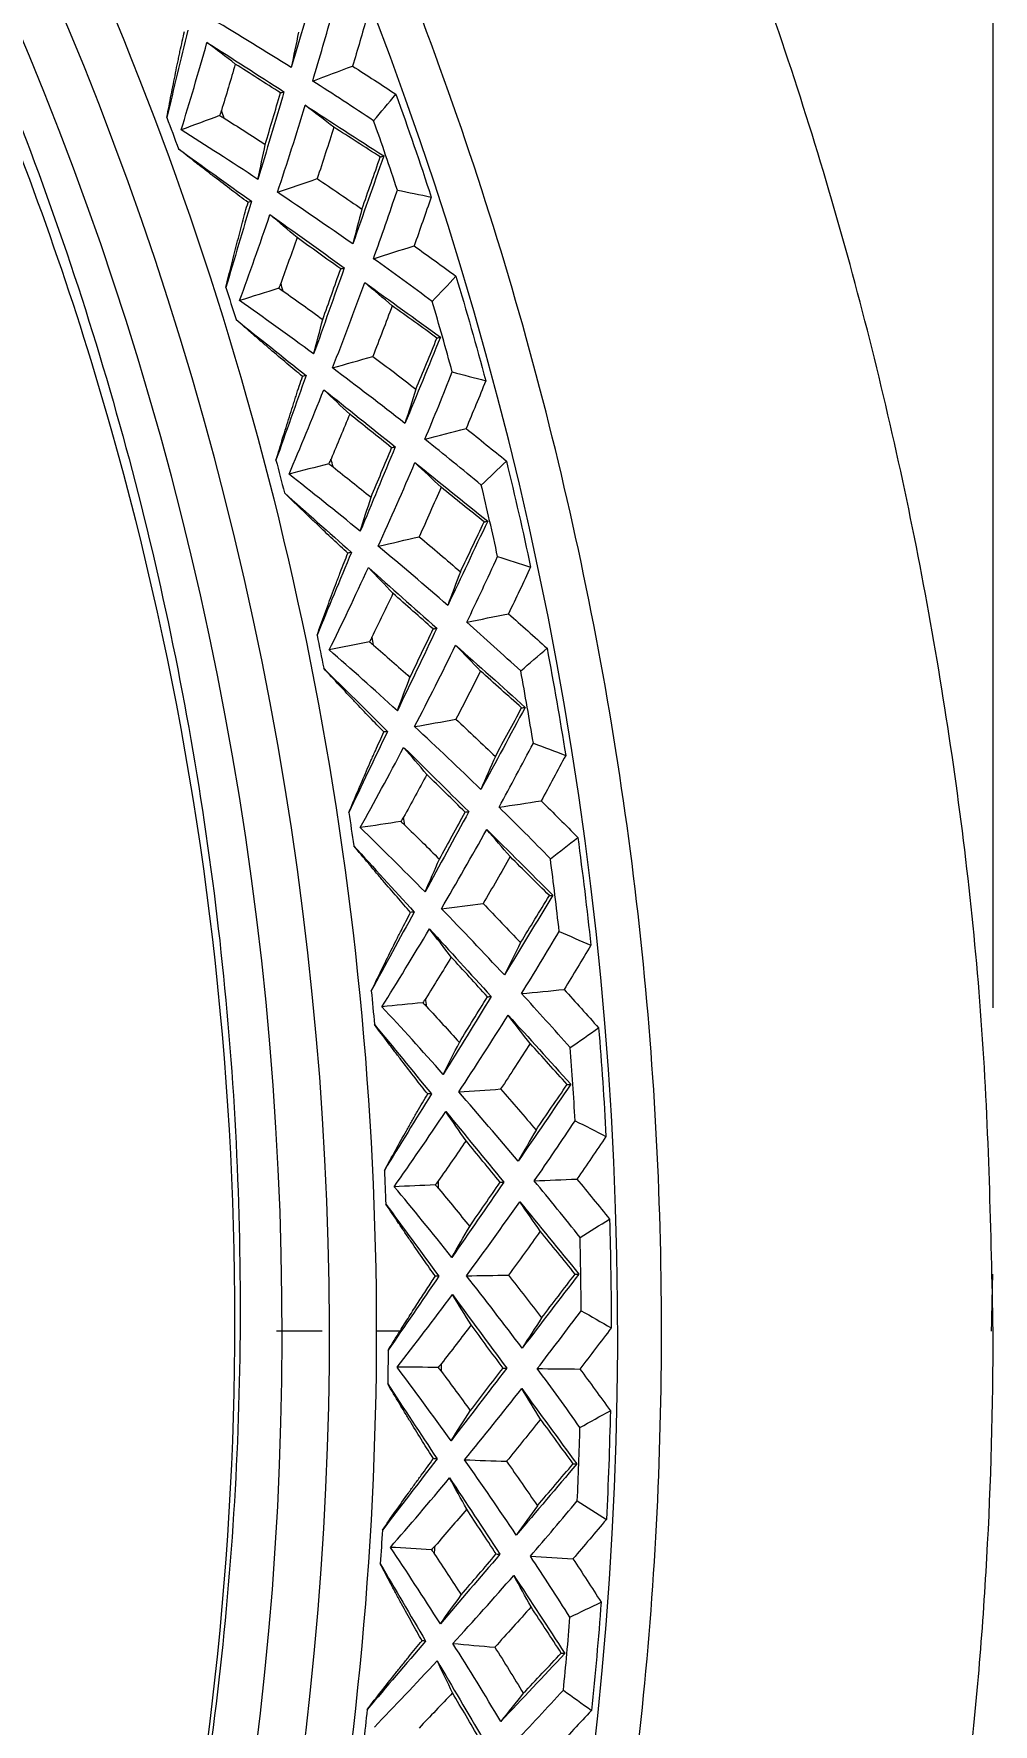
# Model space of a CAD drawing. Extents: x 541 to 1062, y 0 to 382.
# Drawn here: x 933.83 to 945.7, y 271.21 to 292.12 of the extents above; entities that cross this region are included whole.
import ezdxf

# ---------------------------------------------------------------- set-up
doc = ezdxf.new("R2010")
doc.units = 0
doc.header["$LTSCALE"] = 10
doc.header["$MEASUREMENT"] = 0
doc.header["$PDMODE"] = 3
doc.header["$PDSIZE"] = -10
doc.layers.get('0').update_dxf_attribs({"linetype": 'CONTINUOUS'})
doc.layers.get('DEFPOINTS').update_dxf_attribs({"linetype": 'CONTINUOUS'})
doc.layers.add('1', color=7, linetype='CONTINUOUS')
doc.styles.add('Daelim Dimension', font='')
doc.styles.get('Daelim Dimension').set_extended_font_data('NanumGothic')
doc.dimstyles.new('DEFAULT', dxfattribs={"dimscale": 2, "dimtxt": 2, "dimasz": 2, "dimexe": 0, "dimexo": 2, "dimgap": 1, "dimtad": 1, "dimdec": 1, "dimzin": 9, "dimdsep": 46, "dimtxsty": 'Daelim Dimension', "dimcen": 0.5, "dimclrd": 252, "dimclre": 252, "dimclrt": 3, "dimadec": 1, "dimazin": 0, "dimtfac": 1, "dimtdec": 1, "dimtix": 1, "dimtmove": 0, "dimatfit": 3, "dimfxl": 1, "dimtolj": 1, "dimtzin": 1, "dimlwd": 9, "dimlwe": 9, "dimarcsym": 0})

# ---------------------------------------------------------------- blocks, each defined once
blk = doc.blocks.new('*D10')
at = {"color": 5, "linetype": 'ByBlock', "lineweight": 9, "ltscale": 0.5, "transparency": 16777216}
for p, q in [((845.7, 280.073), (845.7, 341.221)), ((849.7, 341.221), (941.7, 341.221)), ((945.7, 280.074), (945.7, 341.221))]:
    blk.add_line(p, q, dxfattribs=at)
at = {"color": 5, "ltscale": 0.5, "transparency": 16777216}
for points in [[(849.7, 341.887), (849.7, 340.554), (845.7, 341.221)], [(941.7, 341.887), (941.7, 340.554), (945.7, 341.221)]]:
    blk.add_solid(points, dxfattribs=at)
at = {"layer": 'DEFPOINTS', "color": 0, "ltscale": 0.5, "transparency": 16777216}
for p in [(945.7, 341.221), (845.7, 276.073), (945.7, 276.074)]:
    blk.add_point(p, dxfattribs=at)
at = {"color": 7, "ltscale": 0.5, "transparency": 16777216, "insert": (895.7, 346.221), "char_height": 6, "attachment_point": 5, "style": 'Daelim Dimension'}
blk.add_mtext('\\A1;%%C100', dxfattribs=at)

msp = doc.modelspace()

# ---------------------------------------------------------------- linework, layer by layer
at = {"layer": '1', "color": 7, "linetype": 'Continuous', "lineweight": 13}
msp.add_line((938.359, 276.074), (938.065, 276.074), dxfattribs=at)
at = {"layer": '1', "color": 7, "linetype": 'Continuous', "lineweight": 18}
for radius, start, end in [(45.353, 272.3738, 90), (41.78, 282.5334, 97.4666), (41.2, 272.6477, 90)]:
    msp.add_arc((895.7, 276.074), radius, start, end, dxfattribs=at)
at = {"layer": '1', "color": 7, "linetype": 'Continuous', "lineweight": 13}
for start, end in [(20.3352, 20.4692), (17.3352, 17.4692), (14.3352, 14.4692), (11.3352, 11.4692), (8.3352, 8.4692), (5.3352, 5.4692), (2.3352, 2.4692), (359.3352, 359.4692), (356.3352, 356.4692)]:
    msp.add_arc((895.7, 276.074), 43.174, start, end, dxfattribs=at)
at = {"layer": '1', "color": 7, "linetype": 'Continuous', "lineweight": 18}
for points, weights in [([(945.7, 276.074), (945.7, 307.335), (922.962, 326.074), (895.7, 326.074)], [0.718695432068, 0.639202599743, 0.732970789054, 1]), ([(928.153, 243.621), (962.121, 277.589), (943.738, 321.97), (895.7, 321.97)], [1, 0.588455621576, 0.588455621576, 1])]:
    msp.add_rational_spline(points, weights, degree=3, dxfattribs=at)
at = {"layer": '1', "color": 7, "linetype": 'Continuous', "lineweight": 13}
for points, knots in [([(895.7, 318.44), (898.473, 318.44), (901.246, 318.167), (906.685, 317.085), (909.351, 316.276), (914.474, 314.154), (916.932, 312.84), (921.543, 309.759), (923.696, 307.992), (927.618, 304.07), (929.385, 301.917), (932.466, 297.306), (933.779, 294.849), (935.902, 289.725), (936.71, 287.059), (937.792, 281.62), (938.065, 278.847), (938.065, 276.074)], [0, 0, 0, 0, 0.125, 0.125, 0.25, 0.25, 0.375, 0.375, 0.5, 0.5, 0.625, 0.625, 0.75, 0.75, 0.875, 0.875, 1, 1, 1, 1]), ([(938.065, 276.074), (938.065, 273.302), (937.792, 270.529), (936.71, 265.09), (935.902, 262.424), (933.779, 257.3), (932.466, 254.843), (929.385, 250.232), (927.618, 248.078), (923.696, 244.157), (921.543, 242.39), (916.932, 239.309), (914.474, 237.995), (909.351, 235.873), (906.685, 235.064), (901.866, 234.106), (899.735, 233.848), (897.597, 233.752)], [0, 0, 0, 0, 0.128669, 0.128669, 0.257338, 0.257338, 0.386007, 0.386007, 0.514676, 0.514676, 0.643345, 0.643345, 0.772014, 0.772014, 0.900684, 0.900684, 1, 1, 1, 1])]:
    msp.add_open_spline(points, degree=3, knots=knots, dxfattribs=at)
at = {"layer": '1', "color": 7, "linetype": 'Continuous', "lineweight": 18}
for points, knots in [([(931.164, 295.973), (932.708, 293.212), (933.927, 290.254), (935.633, 284.227), (936.135, 281.137), (936.411, 274.803), (936.177, 271.679), (935.291, 267.065), (934.905, 265.536), (934.19, 263.269), (933.931, 262.52), (933.515, 261.407), (933.371, 261.038), (933.068, 260.306), (932.916, 259.939), (932.741, 259.583)], [0, 0, 0, 0, 0.25, 0.25, 0.5, 0.5, 0.75, 0.75, 0.875, 0.875, 0.9375, 0.9375, 0.96875, 0.96875, 1, 1, 1, 1]), ([(931.304, 296.052), (932.07, 294.667), (932.754, 293.237), (933.951, 290.31), (934.464, 288.813), (935.312, 285.769), (935.647, 284.223), (936.135, 281.104), (936.288, 279.531), (936.411, 276.379), (936.38, 274.8), (936.136, 271.657), (935.922, 270.094), (935.315, 267.004), (934.921, 265.478), (933.96, 262.482), (933.392, 261.013), (932.742, 259.583)], [0, 0, 0, 0, 0.125, 0.125, 0.25, 0.25, 0.375, 0.375, 0.5, 0.5, 0.625, 0.625, 0.75, 0.75, 0.875, 0.875, 1, 1, 1, 1]), ([(935.473, 291.087), (935.491, 291.181), (935.509, 291.273), (935.544, 291.457), (935.563, 291.547), (935.59, 291.682), (935.599, 291.726), (935.613, 291.793), (935.618, 291.815), (935.627, 291.859), (935.631, 291.88), (935.645, 291.945), (935.655, 291.988), (935.673, 292.071), (935.682, 292.112), (935.691, 292.151)], [0, 0, 0, 0, 0.25, 0.25, 0.5, 0.5, 0.625, 0.625, 0.6875, 0.6875, 0.75, 0.75, 0.875, 0.875, 1, 1, 1, 1]), ([(936.478, 290.036), (936.445, 290.061), (936.411, 290.085), (936.344, 290.136), (936.309, 290.162), (936.205, 290.241), (936.133, 290.295), (936.024, 290.379), (935.988, 290.408), (935.914, 290.465), (935.877, 290.493), (935.767, 290.58), (935.692, 290.638), (935.618, 290.697)], [0, 0, 0, 0, 0.125, 0.125, 0.25, 0.25, 0.5, 0.5, 0.625, 0.625, 0.75, 0.75, 1, 1, 1, 1]), ([(936.204, 288.985), (936.227, 289.078), (936.249, 289.169), (936.295, 289.35), (936.318, 289.44), (936.352, 289.573), (936.364, 289.617), (936.381, 289.682), (936.387, 289.704), (936.398, 289.747), (936.404, 289.769), (936.421, 289.833), (936.433, 289.875), (936.455, 289.957), (936.467, 289.997), (936.478, 290.036)], [0, 0, 0, 0, 0.25, 0.25, 0.5, 0.5, 0.625, 0.625, 0.6875, 0.6875, 0.75, 0.75, 0.875, 0.875, 1, 1, 1, 1]), ([(937.152, 287.883), (937.121, 287.909), (937.089, 287.935), (937.024, 287.99), (936.991, 288.017), (936.891, 288.101), (936.822, 288.16), (936.718, 288.249), (936.683, 288.279), (936.612, 288.34), (936.577, 288.371), (936.471, 288.463), (936.4, 288.525), (936.329, 288.588)], [0, 0, 0, 0, 0.125, 0.125, 0.25, 0.25, 0.5, 0.5, 0.625, 0.625, 0.75, 0.75, 1, 1, 1, 1]), ([(936.824, 286.848), (936.852, 286.939), (936.879, 287.029), (936.934, 287.207), (936.962, 287.296), (937.003, 287.427), (937.017, 287.47), (937.037, 287.534), (937.044, 287.556), (937.058, 287.599), (937.065, 287.62), (937.085, 287.683), (937.099, 287.724), (937.126, 287.805), (937.139, 287.845), (937.152, 287.883)], [0, 0, 0, 0, 0.25, 0.25, 0.5, 0.5, 0.625, 0.625, 0.6875, 0.6875, 0.75, 0.75, 0.875, 0.875, 1, 1, 1, 1]), ([(937.714, 285.698), (937.684, 285.725), (937.653, 285.753), (937.591, 285.81), (937.559, 285.84), (937.464, 285.929), (937.398, 285.991), (937.299, 286.086), (937.265, 286.118), (937.198, 286.182), (937.164, 286.215), (937.063, 286.312), (936.996, 286.378), (936.928, 286.444)], [0, 0, 0, 0, 0.125, 0.125, 0.25, 0.25, 0.5, 0.5, 0.625, 0.625, 0.75, 0.75, 1, 1, 1, 1]), ([(937.332, 284.681), (937.364, 284.77), (937.396, 284.859), (937.46, 285.034), (937.492, 285.121), (937.54, 285.249), (937.556, 285.292), (937.58, 285.355), (937.588, 285.376), (937.604, 285.418), (937.612, 285.439), (937.636, 285.501), (937.652, 285.542), (937.683, 285.621), (937.699, 285.66), (937.714, 285.698)], [0, 0, 0, 0, 0.25, 0.25, 0.5, 0.5, 0.625, 0.625, 0.6875, 0.6875, 0.75, 0.75, 0.875, 0.875, 1, 1, 1, 1]), ([(938.16, 283.486), (938.131, 283.514), (938.102, 283.544), (938.043, 283.605), (938.013, 283.636), (937.922, 283.73), (937.86, 283.795), (937.766, 283.895), (937.734, 283.929), (937.67, 283.997), (937.638, 284.031), (937.543, 284.133), (937.478, 284.203), (937.414, 284.273)], [0, 0, 0, 0, 0.125, 0.125, 0.25, 0.25, 0.5, 0.5, 0.625, 0.625, 0.75, 0.75, 1, 1, 1, 1]), ([(937.725, 282.49), (937.762, 282.578), (937.799, 282.665), (937.872, 282.836), (937.909, 282.921), (937.963, 283.047), (937.981, 283.089), (938.009, 283.151), (938.018, 283.171), (938.036, 283.212), (938.045, 283.233), (938.072, 283.293), (938.09, 283.333), (938.125, 283.411), (938.143, 283.449), (938.16, 283.486)], [0, 0, 0, 0, 0.25, 0.25, 0.5, 0.5, 0.625, 0.625, 0.6875, 0.6875, 0.75, 0.75, 0.875, 0.875, 1, 1, 1, 1]), ([(938.489, 281.253), (938.462, 281.284), (938.435, 281.315), (938.379, 281.378), (938.351, 281.411), (938.265, 281.51), (938.206, 281.578), (938.117, 281.683), (938.087, 281.718), (938.027, 281.789), (937.997, 281.825), (937.907, 281.933), (937.847, 282.005), (937.786, 282.078)], [0, 0, 0, 0, 0.125, 0.125, 0.25, 0.25, 0.5, 0.5, 0.625, 0.625, 0.75, 0.75, 1, 1, 1, 1]), ([(938.003, 280.282), (938.045, 280.367), (938.086, 280.452), (938.168, 280.62), (938.209, 280.703), (938.27, 280.826), (938.291, 280.866), (938.321, 280.927), (938.331, 280.947), (938.352, 280.987), (938.362, 281.007), (938.392, 281.066), (938.412, 281.105), (938.451, 281.18), (938.47, 281.217), (938.489, 281.253)], [0, 0, 0, 0, 0.25, 0.25, 0.5, 0.5, 0.625, 0.625, 0.6875, 0.6875, 0.75, 0.75, 0.875, 0.875, 1, 1, 1, 1]), ([(938.702, 279.007), (938.676, 279.038), (938.65, 279.071), (938.598, 279.138), (938.572, 279.171), (938.491, 279.275), (938.436, 279.346), (938.353, 279.455), (938.325, 279.492), (938.268, 279.566), (938.24, 279.603), (938.156, 279.716), (938.099, 279.791), (938.042, 279.867)], [0, 0, 0, 0, 0.125, 0.125, 0.25, 0.25, 0.5, 0.5, 0.625, 0.625, 0.75, 0.75, 1, 1, 1, 1]), ([(938.165, 278.062), (938.211, 278.145), (938.257, 278.228), (938.348, 278.391), (938.393, 278.472), (938.461, 278.591), (938.483, 278.631), (938.517, 278.69), (938.528, 278.709), (938.55, 278.748), (938.561, 278.767), (938.595, 278.825), (938.616, 278.862), (938.66, 278.936), (938.681, 278.972), (938.702, 279.007)], [0, 0, 0, 0, 0.25, 0.25, 0.5, 0.5, 0.625, 0.625, 0.6875, 0.6875, 0.75, 0.75, 0.875, 0.875, 1, 1, 1, 1]), ([(938.796, 276.752), (938.773, 276.785), (938.748, 276.819), (938.7, 276.888), (938.675, 276.923), (938.6, 277.031), (938.549, 277.105), (938.471, 277.218), (938.445, 277.257), (938.393, 277.333), (938.367, 277.372), (938.288, 277.489), (938.236, 277.567), (938.183, 277.646)], [0, 0, 0, 0, 0.125, 0.125, 0.25, 0.25, 0.5, 0.5, 0.625, 0.625, 0.75, 0.75, 1, 1, 1, 1]), ([(938.359, 276.075), (938.397, 276.135), (938.435, 276.194), (938.509, 276.312), (938.546, 276.369), (938.619, 276.483), (938.655, 276.539), (938.727, 276.648), (938.762, 276.701), (938.796, 276.752)], [0, 0, 0, 0, 0.25, 0.25, 0.5, 0.5, 0.75, 0.75, 1, 1, 1, 1]), ([(931.056, 240.719), (931.534, 241.197), (932.008, 241.691), (932.949, 242.713), (933.415, 243.24), (934.336, 244.328), (934.79, 244.889), (935.686, 246.046), (936.127, 246.642), (936.991, 247.868), (937.415, 248.498), (938.243, 249.793), (938.647, 250.458), (939.432, 251.822), (939.813, 252.522), (940.548, 253.954), (940.903, 254.687), (941.582, 256.186), (941.907, 256.952), (942.523, 258.516), (942.815, 259.313), (943.362, 260.938), (943.617, 261.766), (944.088, 263.448), (944.303, 264.303), (944.691, 266.037), (944.863, 266.917), (945.162, 268.699), (945.288, 269.601), (945.492, 271.423), (945.57, 272.343), (945.674, 274.199), (945.7, 275.134), (945.7, 276.074)], [0, 0, 0, 0, 0.0625, 0.0625, 0.125, 0.125, 0.1875, 0.1875, 0.25, 0.25, 0.3125, 0.3125, 0.375, 0.375, 0.4375, 0.4375, 0.5, 0.5, 0.5625, 0.5625, 0.625, 0.625, 0.6875, 0.6875, 0.75, 0.75, 0.8125, 0.8125, 0.875, 0.875, 0.9375, 0.9375, 1, 1, 1, 1]), ([(937.395, 276.073), (937.296, 276.073), (937.106, 276.074), (936.917, 276.074), (936.829, 276.074)], [0, 0, 0, 0, 0.521262, 1, 1, 1, 1]), ([(938.773, 274.496), (938.751, 274.53), (938.728, 274.565), (938.683, 274.637), (938.66, 274.673), (938.591, 274.784), (938.544, 274.861), (938.472, 274.978), (938.448, 275.018), (938.4, 275.097), (938.376, 275.137), (938.304, 275.258), (938.255, 275.339), (938.207, 275.421)], [0, 0, 0, 0, 0.125, 0.125, 0.25, 0.25, 0.5, 0.5, 0.625, 0.625, 0.75, 0.75, 1, 1, 1, 1]), ([(938.141, 273.612), (938.195, 273.69), (938.249, 273.768), (938.356, 273.921), (938.41, 273.996), (938.489, 274.108), (938.516, 274.145), (938.555, 274.2), (938.569, 274.218), (938.595, 274.254), (938.608, 274.272), (938.647, 274.326), (938.673, 274.361), (938.723, 274.43), (938.748, 274.463), (938.773, 274.496)], [0, 0, 0, 0, 0.25, 0.25, 0.5, 0.5, 0.625, 0.625, 0.6875, 0.6875, 0.75, 0.75, 0.875, 0.875, 1, 1, 1, 1]), ([(938.631, 272.244), (938.611, 272.279), (938.59, 272.315), (938.549, 272.389), (938.528, 272.427), (938.465, 272.541), (938.422, 272.62), (938.356, 272.741), (938.334, 272.782), (938.291, 272.864), (938.269, 272.905), (938.203, 273.029), (938.159, 273.113), (938.114, 273.197)], [0, 0, 0, 0, 0.125, 0.125, 0.25, 0.25, 0.5, 0.5, 0.625, 0.625, 0.75, 0.75, 1, 1, 1, 1]), ([(937.954, 271.395), (938.012, 271.47), (938.07, 271.544), (938.185, 271.691), (938.242, 271.764), (938.328, 271.871), (938.356, 271.907), (938.399, 271.959), (938.413, 271.977), (938.441, 272.012), (938.455, 272.029), (938.497, 272.081), (938.524, 272.114), (938.578, 272.18), (938.605, 272.212), (938.631, 272.244)], [0, 0, 0, 0, 0.25, 0.25, 0.5, 0.5, 0.625, 0.625, 0.6875, 0.6875, 0.75, 0.75, 0.875, 0.875, 1, 1, 1, 1])]:
    msp.add_open_spline(points, degree=3, knots=knots, dxfattribs=at)
for points, degree in [([(937.338, 292.813), (937.229, 292.442), (937.121, 292.073), (937.012, 291.705)], 3), ([(937.278, 291.537), (937.364, 291.824), (937.447, 292.112), (937.528, 292.401)], 3), ([(937.951, 292.335), (937.893, 292.131), (937.833, 291.926), (937.772, 291.722)], 3), ([(935.733, 292.167), (935.645, 291.802), (935.558, 291.442), (935.473, 291.087)], 3), ([(937.012, 291.705), (936.693, 291.906), (936.372, 292.102), (936.048, 292.295)], 3), ([(937.103, 292.142), (937.073, 291.996), (937.043, 291.851), (937.012, 291.705)], 3), ([(935.651, 290.933), (935.756, 291.274), (935.862, 291.635), (935.97, 292.016)], 3), ([(936.32, 291.748), (936.203, 291.837), (936.087, 291.926), (935.97, 292.016)], 3), ([(935.97, 292.016), (936.283, 291.816), (936.6, 291.612), (936.923, 291.405)], 3), ([(936.32, 291.748), (936.264, 291.556), (936.207, 291.364), (936.148, 291.173)], 3), ([(936.88, 291.39), (936.692, 291.511), (936.505, 291.63), (936.32, 291.748)], 3), ([(937.278, 291.537), (937.443, 291.599), (937.607, 291.66), (937.772, 291.722)], 3), ([(937.772, 291.722), (937.952, 291.607), (938.131, 291.491), (938.309, 291.374)], 3), ([(938.032, 291.047), (937.782, 291.213), (937.53, 291.376), (937.278, 291.537)], 3), ([(936.923, 291.405), (936.814, 291.038), (936.707, 290.676), (936.601, 290.321)], 3), ([(936.691, 290.754), (936.753, 290.964), (936.816, 291.176), (936.88, 291.39)], 3), ([(936.88, 291.39), (936.895, 291.395), (936.909, 291.4), (936.923, 291.405)], 3), ([(938.032, 291.047), (938.124, 291.156), (938.217, 291.265), (938.309, 291.374)], 3), ([(938.309, 291.374), (938.46, 290.952), (938.606, 290.528), (938.745, 290.102)], 3), ([(935.473, 291.087), (935.522, 290.957), (935.57, 290.827), (935.618, 290.697)], 3), ([(936.126, 291.11), (935.968, 291.051), (935.809, 290.992), (935.651, 290.933)], 3), ([(936.148, 291.173), (936.142, 291.152), (936.135, 291.131), (936.126, 291.11)], 3), ([(936.126, 291.11), (936.146, 291.101), (936.165, 291.09), (936.184, 291.078)], 3), ([(936.184, 291.078), (936.353, 290.971), (936.522, 290.863), (936.691, 290.754)], 3), ([(936.842, 290.161), (936.961, 290.518), (937.076, 290.876), (937.186, 291.237)], 3), ([(937.54, 290.967), (937.422, 291.057), (937.304, 291.147), (937.186, 291.237)], 3), ([(937.186, 291.237), (937.509, 291.03), (937.832, 290.821), (938.157, 290.611)], 3), ([(936.601, 290.321), (936.27, 290.539), (935.953, 290.742), (935.651, 290.933)], 3), ([(937.54, 290.967), (937.473, 290.754), (937.404, 290.542), (937.333, 290.33)], 3), ([(938.114, 290.598), (937.923, 290.721), (937.731, 290.845), (937.54, 290.967)], 3), ([(938.326, 290.189), (938.231, 290.476), (938.133, 290.762), (938.032, 291.047)], 3), ([(935.618, 290.697), (935.914, 290.484), (936.215, 290.269), (936.52, 290.05)], 3), ([(936.601, 290.321), (936.631, 290.465), (936.661, 290.61), (936.691, 290.754)], 3), ([(938.157, 290.611), (938.029, 290.246), (937.901, 289.883), (937.774, 289.522)], 3), ([(937.887, 289.953), (937.963, 290.167), (938.039, 290.382), (938.114, 290.598)], 3), ([(938.114, 290.598), (938.129, 290.602), (938.143, 290.607), (938.157, 290.611)], 3), ([(936.842, 290.161), (937.006, 290.217), (937.17, 290.274), (937.333, 290.33)], 3), ([(937.333, 290.33), (937.519, 290.206), (937.704, 290.08), (937.887, 289.953)], 3), ([(936.52, 290.05), (936.413, 289.69), (936.308, 289.335), (936.204, 288.985)], 3), ([(936.52, 290.05), (936.506, 290.046), (936.492, 290.041), (936.478, 290.036)], 3), ([(937.774, 289.522), (937.465, 289.739), (937.155, 289.952), (936.842, 290.161)], 3), ([(938.03, 289.34), (938.131, 289.622), (938.23, 289.905), (938.326, 290.189)], 3), ([(938.326, 290.189), (938.465, 290.16), (938.605, 290.131), (938.745, 290.102)], 3), ([(938.745, 290.102), (938.675, 289.9), (938.605, 289.699), (938.533, 289.499)], 3), ([(936.374, 288.822), (936.496, 289.157), (936.622, 289.512), (936.749, 289.886)], 3), ([(937.085, 289.601), (936.973, 289.696), (936.861, 289.791), (936.749, 289.886)], 3), ([(936.749, 289.886), (937.051, 289.67), (937.357, 289.451), (937.669, 289.227)], 3), ([(937.887, 289.953), (937.849, 289.809), (937.812, 289.665), (937.774, 289.522)], 3), ([(937.085, 289.601), (937.019, 289.412), (936.951, 289.223), (936.883, 289.035)], 3), ([(937.625, 289.214), (937.443, 289.344), (937.263, 289.473), (937.085, 289.601)], 3), ([(938.03, 289.34), (938.198, 289.393), (938.366, 289.446), (938.533, 289.499)], 3), ([(938.533, 289.499), (938.707, 289.375), (938.879, 289.25), (939.051, 289.123)], 3), ([(937.669, 289.227), (937.541, 288.866), (937.415, 288.51), (937.29, 288.161)], 3), ([(937.403, 288.588), (937.476, 288.795), (937.55, 289.003), (937.625, 289.214)], 3), ([(937.625, 289.214), (937.64, 289.218), (937.655, 289.223), (937.669, 289.227)], 3), ([(938.757, 288.811), (938.516, 288.99), (938.274, 289.166), (938.03, 289.34)], 3), ([(936.204, 288.985), (936.246, 288.853), (936.288, 288.721), (936.329, 288.588)], 3), ([(936.883, 289.035), (936.876, 289.014), (936.867, 288.994), (936.858, 288.974)], 3), ([(937.523, 287.988), (937.66, 288.339), (937.794, 288.691), (937.923, 289.045)], 3), ([(938.262, 288.757), (938.149, 288.853), (938.036, 288.949), (937.923, 289.045)], 3), ([(937.923, 289.045), (938.234, 288.821), (938.546, 288.596), (938.859, 288.369)], 3), ([(938.757, 288.811), (938.855, 288.915), (938.953, 289.019), (939.051, 289.123)], 3), ([(939.051, 289.123), (939.18, 288.694), (939.303, 288.263), (939.42, 287.83)], 3), ([(936.858, 288.974), (936.696, 288.923), (936.535, 288.872), (936.374, 288.822)], 3), ([(937.29, 288.161), (936.972, 288.396), (936.666, 288.616), (936.374, 288.822)], 3), ([(936.858, 288.974), (936.877, 288.963), (936.895, 288.951), (936.913, 288.939)], 3), ([(936.913, 288.939), (937.077, 288.823), (937.24, 288.706), (937.403, 288.588)], 3), ([(939.006, 287.939), (938.926, 288.23), (938.843, 288.521), (938.757, 288.811)], 3), ([(936.329, 288.588), (936.613, 288.36), (936.902, 288.129), (937.196, 287.895)], 3), ([(937.29, 288.161), (937.328, 288.303), (937.365, 288.446), (937.403, 288.588)], 3), ([(938.262, 288.757), (938.184, 288.548), (938.104, 288.34), (938.022, 288.132)], 3), ([(938.816, 288.358), (938.631, 288.492), (938.447, 288.625), (938.262, 288.757)], 3), ([(938.859, 288.369), (938.713, 288.011), (938.566, 287.655), (938.42, 287.301)], 3), ([(938.556, 287.726), (938.643, 287.936), (938.73, 288.147), (938.816, 288.358)], 3), ([(938.816, 288.358), (938.831, 288.362), (938.845, 288.365), (938.859, 288.369)], 3), ([(937.523, 287.988), (937.689, 288.036), (937.856, 288.084), (938.022, 288.132)], 3), ([(938.42, 287.301), (938.123, 287.534), (937.824, 287.763), (937.523, 287.988)], 3), ([(938.022, 288.132), (938.201, 287.998), (938.379, 287.863), (938.556, 287.726)], 3), ([(938.666, 287.106), (938.782, 287.383), (938.895, 287.66), (939.006, 287.939)], 3), ([(939.006, 287.939), (939.144, 287.903), (939.282, 287.866), (939.42, 287.83)], 3), ([(937.196, 287.895), (937.07, 287.541), (936.946, 287.192), (936.824, 286.848)], 3), ([(937.196, 287.895), (937.181, 287.891), (937.167, 287.887), (937.152, 287.883)], 3), ([(939.42, 287.83), (939.34, 287.632), (939.259, 287.435), (939.177, 287.239)], 3), ([(936.985, 286.675), (937.125, 287.004), (937.269, 287.352), (937.416, 287.719)], 3), ([(937.736, 287.417), (937.629, 287.517), (937.523, 287.618), (937.416, 287.719)], 3), ([(937.416, 287.719), (937.706, 287.487), (938, 287.252), (938.3, 287.012)], 3), ([(938.556, 287.726), (938.511, 287.584), (938.465, 287.443), (938.42, 287.301)], 3), ([(937.736, 287.417), (937.66, 287.231), (937.583, 287.046), (937.505, 286.862)], 3), ([(938.255, 287.002), (938.081, 287.142), (937.907, 287.28), (937.736, 287.417)], 3), ([(938.666, 287.106), (938.837, 287.15), (939.007, 287.195), (939.177, 287.239)], 3), ([(939.365, 286.54), (939.134, 286.731), (938.901, 286.92), (938.666, 287.106)], 3), ([(939.177, 287.239), (939.344, 287.106), (939.51, 286.972), (939.675, 286.837)], 3), ([(938.3, 287.012), (938.153, 286.658), (938.008, 286.31), (937.866, 285.968)], 3), ([(938, 286.389), (938.085, 286.591), (938.17, 286.795), (938.255, 287.002)], 3), ([(938.255, 287.002), (938.27, 287.005), (938.285, 287.009), (938.3, 287.012)], 3), ([(936.824, 286.848), (936.859, 286.713), (936.894, 286.579), (936.928, 286.444)], 3), ([(937.476, 286.802), (937.312, 286.76), (937.149, 286.718), (936.985, 286.675)], 3), ([(937.505, 286.862), (937.497, 286.842), (937.487, 286.822), (937.476, 286.802)], 3), ([(937.476, 286.802), (937.495, 286.791), (937.513, 286.778), (937.53, 286.764)], 3), ([(937.53, 286.764), (937.688, 286.64), (937.844, 286.515), (938, 286.389)], 3), ([(938.089, 285.783), (938.245, 286.126), (938.396, 286.47), (938.544, 286.817)], 3), ([(938.868, 286.512), (938.76, 286.614), (938.652, 286.715), (938.544, 286.817)], 3), ([(938.544, 286.817), (938.843, 286.578), (939.143, 286.336), (939.444, 286.094)], 3), ([(939.365, 286.54), (939.468, 286.639), (939.571, 286.738), (939.675, 286.837)], 3), ([(939.675, 286.837), (939.781, 286.401), (939.881, 285.964), (939.975, 285.526)], 3), ([(937.866, 285.968), (937.56, 286.219), (937.266, 286.454), (936.985, 286.675)], 3), ([(938.868, 286.512), (938.778, 286.308), (938.688, 286.104), (938.596, 285.9)], 3), ([(939.4, 286.084), (939.222, 286.228), (939.045, 286.37), (938.868, 286.512)], 3), ([(939.567, 285.656), (939.503, 285.951), (939.435, 286.246), (939.365, 286.54)], 3), ([(936.928, 286.444), (937.2, 286.202), (937.477, 285.956), (937.757, 285.707)], 3), ([(937.866, 285.968), (937.911, 286.108), (937.956, 286.248), (938, 286.389)], 3), ([(939.444, 286.094), (939.278, 285.744), (939.114, 285.396), (938.949, 285.05)], 3), ([(939.107, 285.467), (939.205, 285.672), (939.302, 285.878), (939.4, 286.084)], 3), ([(939.4, 286.084), (939.415, 286.087), (939.429, 286.091), (939.444, 286.094)], 3), ([(938.089, 285.783), (938.258, 285.822), (938.427, 285.861), (938.596, 285.9)], 3), ([(938.596, 285.9), (938.767, 285.757), (938.937, 285.613), (939.107, 285.467)], 3), ([(937.757, 285.707), (937.613, 285.36), (937.471, 285.018), (937.332, 284.681)], 3), ([(937.757, 285.707), (937.743, 285.704), (937.728, 285.701), (937.714, 285.698)], 3), ([(938.949, 285.05), (938.665, 285.298), (938.378, 285.543), (938.089, 285.783)], 3), ([(939.185, 284.843), (939.315, 285.113), (939.442, 285.384), (939.567, 285.656)], 3), ([(939.567, 285.656), (939.703, 285.613), (939.839, 285.569), (939.975, 285.526)], 3), ([(937.483, 284.5), (937.64, 284.821), (937.802, 285.161), (937.968, 285.52)], 3), ([(938.272, 285.201), (938.171, 285.307), (938.069, 285.413), (937.968, 285.52)], 3), ([(937.968, 285.52), (938.245, 285.273), (938.527, 285.023), (938.814, 284.768)], 3), ([(939.107, 285.467), (939.054, 285.328), (939.001, 285.189), (938.949, 285.05)], 3), ([(939.975, 285.526), (939.885, 285.332), (939.794, 285.14), (939.702, 284.948)], 3), ([(938.272, 285.201), (938.186, 285.02), (938.1, 284.839), (938.012, 284.659)], 3), ([(938.769, 284.76), (938.602, 284.908), (938.436, 285.055), (938.272, 285.201)], 3), ([(939.185, 284.843), (939.357, 284.878), (939.53, 284.913), (939.702, 284.948)], 3), ([(939.853, 284.24), (939.632, 284.443), (939.409, 284.644), (939.185, 284.843)], 3), ([(939.702, 284.948), (939.861, 284.806), (940.02, 284.664), (940.178, 284.521)], 3), ([(937.332, 284.681), (937.36, 284.545), (937.387, 284.409), (937.414, 284.273)], 3), ([(937.98, 284.601), (937.815, 284.568), (937.649, 284.534), (937.483, 284.5)], 3), ([(938.012, 284.659), (938.003, 284.64), (937.992, 284.62), (937.98, 284.601)], 3), ([(937.98, 284.601), (937.999, 284.588), (938.016, 284.575), (938.032, 284.56)], 3), ([(938.814, 284.768), (938.649, 284.422), (938.486, 284.082), (938.326, 283.747)], 3), ([(938.482, 284.161), (938.577, 284.358), (938.673, 284.558), (938.769, 284.76)], 3), ([(938.769, 284.76), (938.784, 284.762), (938.799, 284.765), (938.814, 284.768)], 3), ([(938.326, 283.747), (938.034, 284.014), (937.752, 284.265), (937.483, 284.5)], 3), ([(938.032, 284.56), (938.183, 284.428), (938.333, 284.295), (938.482, 284.161)], 3), ([(938.539, 283.552), (938.712, 283.885), (938.882, 284.222), (939.047, 284.56)], 3), ([(939.355, 284.239), (939.252, 284.346), (939.15, 284.453), (939.047, 284.56)], 3), ([(939.047, 284.56), (939.333, 284.305), (939.62, 284.049), (939.908, 283.79)], 3), ([(939.853, 284.24), (939.961, 284.334), (940.069, 284.427), (940.178, 284.521)], 3), ([(940.178, 284.521), (940.261, 284.08), (940.338, 283.638), (940.409, 283.196)], 3), ([(937.414, 284.273), (937.673, 284.016), (937.937, 283.756), (938.204, 283.492)], 3), ([(939.355, 284.239), (939.255, 284.039), (939.154, 283.84), (939.051, 283.642)], 3), ([(939.864, 283.784), (939.694, 283.936), (939.524, 284.088), (939.355, 284.239)], 3), ([(940.009, 283.347), (939.96, 283.645), (939.908, 283.943), (939.853, 284.24)], 3), ([(938.326, 283.747), (938.378, 283.885), (938.43, 284.023), (938.482, 284.161)], 3), ([(939.908, 283.79), (939.725, 283.45), (939.542, 283.111), (939.359, 282.774)], 3), ([(939.539, 283.183), (939.647, 283.382), (939.756, 283.583), (939.864, 283.784)], 3), ([(939.864, 283.784), (939.879, 283.786), (939.893, 283.788), (939.908, 283.79)], 3), ([(938.539, 283.552), (938.71, 283.582), (938.88, 283.612), (939.051, 283.642)], 3), ([(939.359, 282.774), (939.089, 283.037), (938.815, 283.296), (938.539, 283.552)], 3), ([(939.051, 283.642), (939.215, 283.49), (939.377, 283.337), (939.539, 283.183)], 3), ([(938.204, 283.492), (938.042, 283.154), (937.882, 282.82), (937.725, 282.49)], 3), ([(938.204, 283.492), (938.189, 283.49), (938.174, 283.488), (938.16, 283.486)], 3), ([(939.584, 282.555), (939.728, 282.818), (939.869, 283.082), (940.009, 283.347)], 3), ([(940.009, 283.347), (940.142, 283.297), (940.276, 283.246), (940.409, 283.196)], 3), ([(937.867, 282.302), (938.041, 282.614), (938.22, 282.945), (938.404, 283.295)], 3), ([(938.691, 282.96), (938.596, 283.072), (938.5, 283.183), (938.404, 283.295)], 3), ([(938.404, 283.295), (938.669, 283.034), (938.937, 282.769), (939.21, 282.5)], 3), ([(939.539, 283.183), (939.479, 283.047), (939.419, 282.91), (939.359, 282.774)], 3), ([(940.409, 283.196), (940.309, 283.007), (940.208, 282.82), (940.106, 282.633)], 3), ([(938.691, 282.96), (938.596, 282.784), (938.501, 282.608), (938.404, 282.433)], 3), ([(939.165, 282.494), (939.005, 282.651), (938.848, 282.806), (938.691, 282.96)], 3), ([(939.584, 282.555), (939.758, 282.581), (939.932, 282.607), (940.106, 282.633)], 3), ([(940.22, 281.918), (940.01, 282.133), (939.798, 282.345), (939.584, 282.555)], 3), ([(940.106, 282.633), (940.258, 282.483), (940.409, 282.333), (940.559, 282.181)], 3), ([(937.725, 282.49), (937.746, 282.353), (937.766, 282.216), (937.786, 282.078)], 3), ([(938.369, 282.377), (938.201, 282.352), (938.034, 282.327), (937.867, 282.302)], 3), ([(938.669, 281.506), (938.391, 281.788), (938.124, 282.053), (937.867, 282.302)], 3), ([(938.404, 282.433), (938.393, 282.414), (938.381, 282.395), (938.369, 282.377)], 3), ([(938.369, 282.377), (938.386, 282.363), (938.403, 282.348), (938.418, 282.333)], 3), ([(938.418, 282.333), (938.562, 282.193), (938.705, 282.052), (938.847, 281.911)], 3), ([(939.21, 282.5), (939.027, 282.163), (938.846, 281.832), (938.669, 281.506)], 3), ([(938.847, 281.911), (938.952, 282.103), (939.058, 282.297), (939.165, 282.494)], 3), ([(939.165, 282.494), (939.18, 282.496), (939.195, 282.498), (939.21, 282.5)], 3), ([(938.871, 281.299), (939.062, 281.624), (939.249, 281.95), (939.432, 282.28)], 3), ([(939.722, 281.943), (939.626, 282.055), (939.529, 282.168), (939.432, 282.28)], 3), ([(939.432, 282.28), (939.704, 282.01), (939.977, 281.739), (940.251, 281.466)], 3), ([(940.22, 281.918), (940.333, 282.006), (940.446, 282.094), (940.559, 282.181)], 3), ([(940.559, 282.181), (940.619, 281.737), (940.673, 281.292), (940.72, 280.846)], 3), ([(937.786, 282.078), (938.032, 281.808), (938.281, 281.535), (938.534, 281.258)], 3), ([(938.669, 281.506), (938.728, 281.641), (938.788, 281.776), (938.847, 281.911)], 3), ([(939.722, 281.943), (939.612, 281.749), (939.5, 281.555), (939.388, 281.363)], 3), ([(940.207, 281.462), (940.045, 281.623), (939.884, 281.783), (939.722, 281.943)], 3), ([(940.329, 281.018), (940.295, 281.319), (940.259, 281.619), (940.22, 281.918)], 3), ([(940.251, 281.466), (940.05, 281.136), (939.85, 280.807), (939.65, 280.48)], 3), ([(939.851, 280.879), (939.97, 281.072), (940.088, 281.267), (940.207, 281.462)], 3), ([(940.207, 281.462), (940.222, 281.463), (940.237, 281.465), (940.251, 281.466)], 3), ([(938.534, 281.258), (938.354, 280.928), (938.177, 280.603), (938.003, 280.282)], 3), ([(938.534, 281.258), (938.519, 281.256), (938.504, 281.255), (938.489, 281.253)], 3), ([(938.871, 281.299), (939.043, 281.32), (939.216, 281.342), (939.388, 281.363)], 3), ([(939.65, 280.48), (939.393, 280.757), (939.134, 281.03), (938.871, 281.299)], 3), ([(939.388, 281.363), (939.543, 281.202), (939.698, 281.041), (939.851, 280.879)], 3), ([(938.135, 280.087), (938.325, 280.389), (938.521, 280.71), (938.724, 281.05)], 3), ([(938.993, 280.701), (938.903, 280.817), (938.813, 280.934), (938.724, 281.05)], 3), ([(938.724, 281.05), (938.974, 280.776), (939.228, 280.497), (939.487, 280.214)], 3), ([(939.851, 280.879), (939.784, 280.746), (939.717, 280.613), (939.65, 280.48)], 3), ([(939.863, 280.249), (940.02, 280.504), (940.176, 280.76), (940.329, 281.018)], 3), ([(940.329, 281.018), (940.459, 280.961), (940.59, 280.903), (940.72, 280.846)], 3), ([(940.72, 280.846), (940.611, 280.663), (940.5, 280.481), (940.389, 280.3)], 3), ([(938.993, 280.701), (938.889, 280.53), (938.784, 280.359), (938.678, 280.189)], 3), ([(939.441, 280.21), (939.29, 280.376), (939.141, 280.539), (938.993, 280.701)], 3), ([(938.003, 280.282), (938.017, 280.144), (938.03, 280.006), (938.042, 279.867)], 3), ([(939.487, 280.214), (939.286, 279.887), (939.089, 279.566), (938.894, 279.25)], 3), ([(939.093, 279.645), (939.208, 279.831), (939.324, 280.02), (939.441, 280.21)], 3), ([(939.441, 280.21), (939.456, 280.211), (939.471, 280.213), (939.487, 280.214)], 3), ([(939.863, 280.249), (940.038, 280.266), (940.213, 280.283), (940.389, 280.3)], 3), ([(940.465, 279.581), (940.266, 279.805), (940.065, 280.028), (939.863, 280.249)], 3), ([(940.389, 280.3), (940.532, 280.143), (940.675, 279.984), (940.817, 279.825)], 3), ([(938.64, 280.135), (938.472, 280.119), (938.303, 280.103), (938.135, 280.087)], 3), ([(938.894, 279.25), (938.632, 279.546), (938.378, 279.824), (938.135, 280.087)], 3), ([(938.678, 280.189), (938.666, 280.171), (938.654, 280.153), (938.64, 280.135)], 3), ([(938.64, 280.135), (938.657, 280.12), (938.673, 280.105), (938.687, 280.089)], 3), ([(938.687, 280.089), (938.823, 279.942), (938.959, 279.794), (939.093, 279.645)], 3), ([(938.042, 279.867), (938.274, 279.585), (938.508, 279.299), (938.747, 279.009)], 3), ([(939.086, 279.033), (939.293, 279.347), (939.497, 279.663), (939.697, 279.983)], 3), ([(939.969, 279.631), (939.878, 279.748), (939.788, 279.865), (939.697, 279.983)], 3), ([(939.697, 279.983), (939.955, 279.699), (940.213, 279.414), (940.472, 279.127)], 3), ([(940.465, 279.581), (940.582, 279.662), (940.699, 279.744), (940.817, 279.825)], 3), ([(940.817, 279.825), (940.854, 279.378), (940.885, 278.931), (940.908, 278.483)], 3), ([(938.894, 279.25), (938.961, 279.381), (939.027, 279.513), (939.093, 279.645)], 3), ([(939.969, 279.631), (939.849, 279.443), (939.727, 279.255), (939.604, 279.069)], 3), ([(940.428, 279.125), (940.275, 279.294), (940.122, 279.463), (939.969, 279.631)], 3), ([(940.526, 278.676), (940.509, 278.978), (940.488, 279.279), (940.465, 279.581)], 3), ([(938.747, 279.009), (938.55, 278.689), (938.356, 278.373), (938.165, 278.062)], 3), ([(938.747, 279.009), (938.732, 279.008), (938.717, 279.007), (938.702, 279.007)], 3), ([(939.086, 279.033), (939.259, 279.045), (939.432, 279.057), (939.604, 279.069)], 3), ([(939.82, 278.174), (939.579, 278.463), (939.334, 278.75), (939.086, 279.033)], 3), ([(939.604, 279.069), (939.751, 278.901), (939.897, 278.732), (940.042, 278.561)], 3), ([(940.472, 279.127), (940.255, 278.808), (940.037, 278.49), (939.82, 278.174)], 3), ([(940.042, 278.561), (940.171, 278.749), (940.299, 278.936), (940.428, 279.125)], 3), ([(940.428, 279.125), (940.443, 279.126), (940.458, 279.126), (940.472, 279.127)], 3), ([(938.287, 277.86), (938.492, 278.153), (938.705, 278.463), (938.925, 278.791)], 3), ([(939.176, 278.429), (939.092, 278.55), (939.009, 278.671), (938.925, 278.791)], 3), ([(938.925, 278.791), (939.161, 278.505), (939.4, 278.213), (939.643, 277.916)], 3), ([(940.042, 278.561), (939.968, 278.432), (939.894, 278.303), (939.82, 278.174)], 3), ([(940.021, 277.932), (940.192, 278.178), (940.36, 278.426), (940.526, 278.676)], 3), ([(940.526, 278.676), (940.654, 278.612), (940.781, 278.547), (940.908, 278.483)], 3), ([(939.176, 278.429), (939.063, 278.263), (938.949, 278.099), (938.834, 277.935)], 3), ([(939.598, 277.915), (939.456, 278.088), (939.315, 278.259), (939.176, 278.429)], 3), ([(940.908, 278.483), (940.789, 278.306), (940.669, 278.13), (940.548, 277.955)], 3), ([(938.165, 278.062), (938.172, 277.923), (938.178, 277.785), (938.183, 277.646)], 3), ([(938.834, 277.935), (938.822, 277.917), (938.808, 277.899), (938.794, 277.882)], 3), ([(939.643, 277.916), (939.426, 277.6), (939.212, 277.29), (939.001, 276.985)], 3), ([(939.221, 277.369), (939.345, 277.549), (939.471, 277.731), (939.598, 277.915)], 3), ([(939.598, 277.915), (939.613, 277.916), (939.628, 277.916), (939.643, 277.916)], 3), ([(940.021, 277.932), (940.197, 277.94), (940.373, 277.948), (940.548, 277.955)], 3), ([(940.587, 277.233), (940.4, 277.468), (940.212, 277.701), (940.021, 277.932)], 3), ([(940.548, 277.955), (940.684, 277.791), (940.818, 277.625), (940.951, 277.459)], 3), ([(938.794, 277.882), (938.625, 277.875), (938.456, 277.868), (938.287, 277.86)], 3), ([(939.001, 276.985), (938.755, 277.294), (938.516, 277.586), (938.287, 277.86)], 3), ([(938.794, 277.882), (938.81, 277.867), (938.825, 277.85), (938.839, 277.834)], 3), ([(938.839, 277.834), (938.967, 277.679), (939.094, 277.524), (939.221, 277.369)], 3), ([(938.183, 277.646), (938.399, 277.352), (938.618, 277.054), (938.841, 276.752)], 3), ([(939.181, 276.758), (939.405, 277.061), (939.625, 277.366), (939.841, 277.675)], 3), ([(940.094, 277.309), (940.01, 277.431), (939.926, 277.553), (939.841, 277.675)], 3), ([(939.841, 277.675), (940.084, 277.378), (940.327, 277.08), (940.571, 276.78)], 3), ([(939.001, 276.985), (939.074, 277.113), (939.147, 277.241), (939.221, 277.369)], 3), ([(940.094, 277.309), (939.965, 277.128), (939.833, 276.947), (939.701, 276.767)], 3), ([(940.526, 276.78), (940.382, 276.957), (940.238, 277.133), (940.094, 277.309)], 3), ([(940.587, 277.233), (940.708, 277.308), (940.83, 277.384), (940.951, 277.459)], 3), ([(940.951, 277.459), (940.965, 277.011), (940.972, 276.562), (940.973, 276.114)], 3), ([(940.601, 276.326), (940.599, 276.629), (940.595, 276.931), (940.587, 277.233)], 3), ([(938.841, 276.752), (938.628, 276.443), (938.418, 276.138), (938.211, 275.837)], 3), ([(938.841, 276.752), (938.826, 276.752), (938.811, 276.752), (938.796, 276.752)], 3), ([(939.181, 276.758), (939.354, 276.761), (939.528, 276.764), (939.701, 276.767)], 3), ([(939.87, 275.862), (939.644, 276.164), (939.414, 276.462), (939.181, 276.758)], 3), ([(939.701, 276.767), (939.839, 276.592), (939.976, 276.415), (940.111, 276.237)], 3), ([(940.571, 276.78), (940.337, 276.472), (940.103, 276.166), (939.87, 275.862)], 3), ([(940.111, 276.237), (940.25, 276.417), (940.388, 276.598), (940.526, 276.78)], 3), ([(940.526, 276.78), (940.541, 276.78), (940.556, 276.78), (940.571, 276.78)], 3), ([(945.68, 276.075), (945.695, 276.78)], 1), ([(938.322, 275.629), (938.542, 275.91), (938.771, 276.209), (939.008, 276.525)], 3), ([(939.239, 276.15), (939.162, 276.275), (939.085, 276.4), (939.008, 276.525)], 3), ([(939.008, 276.525), (939.228, 276.227), (939.452, 275.923), (939.679, 275.614)], 3), ([(940.111, 276.237), (940.031, 276.112), (939.95, 275.987), (939.87, 275.862)], 3), ([(940.057, 275.61), (940.241, 275.847), (940.422, 276.086), (940.601, 276.326)], 3), ([(940.601, 276.326), (940.725, 276.256), (940.849, 276.185), (940.973, 276.114)], 3), ([(938.211, 275.837), (938.261, 275.917), (938.31, 275.996), (938.359, 276.075)], 3), ([(939.239, 276.15), (939.118, 275.991), (938.996, 275.832), (938.873, 275.674)], 3), ([(939.634, 275.615), (939.501, 275.796), (939.369, 275.974), (939.239, 276.15)], 3), ([(940.973, 276.114), (940.845, 275.944), (940.715, 275.774), (940.585, 275.605)], 3), ([(938.211, 275.837), (938.211, 275.698), (938.209, 275.559), (938.207, 275.421)], 3), ([(938.829, 275.624), (938.66, 275.626), (938.491, 275.627), (938.322, 275.629)], 3), ([(938.99, 274.717), (938.759, 275.039), (938.536, 275.343), (938.322, 275.629)], 3), ([(938.873, 275.674), (938.859, 275.657), (938.845, 275.64), (938.829, 275.624)], 3), ([(938.829, 275.624), (938.844, 275.608), (938.858, 275.591), (938.872, 275.574)], 3), ([(939.679, 275.614), (939.446, 275.31), (939.216, 275.011), (938.99, 274.717)], 3), ([(939.229, 275.089), (939.362, 275.263), (939.497, 275.438), (939.634, 275.615)], 3), ([(939.634, 275.615), (939.649, 275.615), (939.664, 275.615), (939.679, 275.614)], 3), ([(940.057, 275.61), (940.233, 275.609), (940.409, 275.607), (940.585, 275.605)], 3), ([(940.586, 274.882), (940.412, 275.126), (940.236, 275.369), (940.057, 275.61)], 3), ([(940.585, 275.605), (940.712, 275.434), (940.837, 275.262), (940.962, 275.089)], 3), ([(938.207, 275.421), (938.407, 275.116), (938.611, 274.807), (938.817, 274.493)], 3), ([(938.872, 275.574), (938.991, 275.413), (939.111, 275.251), (939.229, 275.089)], 3), ([(939.157, 274.482), (939.396, 274.772), (939.632, 275.066), (939.865, 275.362)], 3), ([(940.098, 274.984), (940.02, 275.11), (939.942, 275.236), (939.865, 275.362)], 3), ([(939.865, 275.362), (940.091, 275.054), (940.318, 274.743), (940.546, 274.431)], 3), ([(938.99, 274.717), (939.069, 274.841), (939.149, 274.965), (939.229, 275.089)], 3), ([(940.098, 274.984), (939.959, 274.809), (939.819, 274.636), (939.677, 274.463)], 3), ([(940.502, 274.433), (940.367, 274.617), (940.233, 274.801), (940.098, 274.984)], 3), ([(940.586, 274.882), (940.711, 274.951), (940.836, 275.02), (940.962, 275.089)], 3), ([(940.962, 275.089), (940.952, 274.64), (940.936, 274.192), (940.913, 273.744)], 3), ([(940.553, 273.976), (940.567, 274.278), (940.578, 274.58), (940.586, 274.882)], 3), ([(938.817, 274.493), (938.588, 274.196), (938.363, 273.902), (938.141, 273.612)], 3), ([(938.817, 274.493), (938.803, 274.494), (938.788, 274.495), (938.773, 274.496)], 3), ([(939.157, 274.482), (939.33, 274.475), (939.504, 274.469), (939.677, 274.463)], 3), ([(939.798, 273.551), (939.588, 273.864), (939.374, 274.174), (939.157, 274.482)], 3), ([(939.677, 274.463), (939.806, 274.281), (939.933, 274.097), (940.059, 273.913)], 3), ([(940.546, 274.431), (940.296, 274.135), (940.047, 273.842), (939.798, 273.551)], 3), ([(940.059, 273.913), (940.206, 274.085), (940.354, 274.259), (940.502, 274.433)], 3), ([(940.502, 274.433), (940.517, 274.432), (940.531, 274.431), (940.546, 274.431)], 3), ([(938.24, 273.399), (938.475, 273.668), (938.719, 273.954), (938.972, 274.258)], 3), ([(939.184, 273.872), (939.113, 274), (939.043, 274.129), (938.972, 274.258)], 3), ([(938.972, 274.258), (939.177, 273.948), (939.384, 273.634), (939.595, 273.313)], 3), ([(939.972, 273.289), (940.168, 273.516), (940.361, 273.745), (940.553, 273.976)], 3), ([(940.553, 273.976), (940.673, 273.899), (940.793, 273.822), (940.913, 273.744)], 3), ([(939.184, 273.872), (939.054, 273.719), (938.924, 273.567), (938.792, 273.416)], 3), ([(939.549, 273.317), (939.426, 273.504), (939.304, 273.689), (939.184, 273.872)], 3), ([(940.059, 273.913), (939.972, 273.792), (939.885, 273.671), (939.798, 273.551)], 3), ([(940.913, 273.744), (940.776, 273.581), (940.638, 273.419), (940.499, 273.257)], 3), ([(938.141, 273.612), (938.133, 273.474), (938.124, 273.335), (938.114, 273.197)], 3), ([(938.747, 273.368), (938.578, 273.378), (938.409, 273.389), (938.24, 273.399)], 3), ([(938.859, 272.453), (938.646, 272.787), (938.439, 273.102), (938.24, 273.399)], 3), ([(938.792, 273.416), (938.778, 273.399), (938.763, 273.383), (938.747, 273.368)], 3), ([(938.747, 273.368), (938.761, 273.351), (938.774, 273.333), (938.786, 273.315)], 3), ([(938.786, 273.315), (938.898, 273.148), (939.008, 272.981), (939.117, 272.812)], 3), ([(939.595, 273.313), (939.346, 273.022), (939.101, 272.735), (938.859, 272.453)], 3), ([(939.117, 272.812), (939.26, 272.979), (939.404, 273.147), (939.549, 273.317)], 3), ([(939.549, 273.317), (939.565, 273.316), (939.58, 273.314), (939.595, 273.313)], 3), ([(938.114, 273.197), (938.299, 272.882), (938.486, 272.563), (938.676, 272.239)], 3), ([(939.972, 273.289), (940.148, 273.279), (940.324, 273.268), (940.499, 273.257)], 3), ([(940.462, 272.535), (940.301, 272.788), (940.138, 273.039), (939.972, 273.289)], 3), ([(940.499, 273.257), (940.617, 273.079), (940.733, 272.901), (940.848, 272.721)], 3), ([(939.014, 272.209), (939.268, 272.487), (939.519, 272.768), (939.767, 273.052)], 3), ([(939.98, 272.662), (939.909, 272.792), (939.838, 272.922), (939.767, 273.052)], 3), ([(939.767, 273.052), (939.977, 272.732), (940.188, 272.41), (940.399, 272.086)], 3), ([(938.859, 272.453), (938.945, 272.573), (939.031, 272.693), (939.117, 272.812)], 3), ([(940.462, 272.535), (940.591, 272.597), (940.719, 272.659), (940.848, 272.721)], 3), ([(940.848, 272.721), (940.815, 272.274), (940.775, 271.827), (940.729, 271.381)], 3), ([(939.98, 272.662), (939.832, 272.495), (939.683, 272.329), (939.532, 272.164)], 3), ([(940.355, 272.091), (940.23, 272.282), (940.105, 272.472), (939.98, 272.662)], 3), ([(940.381, 271.632), (940.411, 271.932), (940.438, 272.233), (940.462, 272.535)], 3), ([(938.676, 272.239), (938.431, 271.954), (938.191, 271.672), (937.954, 271.395)], 3), ([(938.676, 272.239), (938.661, 272.24), (938.646, 272.242), (938.631, 272.244)], 3), ([(939.014, 272.209), (939.187, 272.194), (939.36, 272.179), (939.532, 272.164)], 3), ([(939.606, 271.246), (939.412, 271.57), (939.215, 271.891), (939.014, 272.209)], 3), ([(939.532, 272.164), (939.651, 271.975), (939.769, 271.785), (939.885, 271.594)], 3), ([(940.399, 272.086), (940.134, 271.804), (939.869, 271.524), (939.606, 271.246)], 3), ([(939.885, 271.594), (940.041, 271.759), (940.198, 271.924), (940.355, 272.091)], 3), ([(940.355, 272.091), (940.369, 272.089), (940.384, 272.087), (940.399, 272.086)], 3), ([(938.042, 271.176), (938.29, 271.433), (938.549, 271.706), (938.818, 271.996)], 3), ([(939.009, 271.599), (938.945, 271.731), (938.882, 271.864), (938.818, 271.996)], 3), ([(938.818, 271.996), (939.006, 271.676), (939.197, 271.351), (939.39, 271.02)], 3), ([(939.766, 270.976), (939.973, 271.193), (940.178, 271.411), (940.381, 271.632)], 3), ([(940.381, 271.632), (940.497, 271.548), (940.613, 271.465), (940.729, 271.381)], 3), ([(939.009, 271.599), (938.871, 271.453), (938.733, 271.308), (938.594, 271.164)], 3), ([(939.345, 271.026), (939.232, 271.219), (939.12, 271.41), (939.009, 271.599)], 3), ([(939.885, 271.594), (939.792, 271.478), (939.699, 271.362), (939.606, 271.246)], 3), ([(937.954, 271.395), (937.938, 271.257), (937.922, 271.119), (937.906, 270.981)], 3), ([(940.729, 271.381), (940.584, 271.225), (940.437, 271.07), (940.29, 270.916)], 3)]:
    msp.add_open_spline(points, degree=degree, dxfattribs=at)

# ---------------------------------------------------------------- dimensions: what is measured, and where the dimension line sits
at = {"ltscale": 0.5}
dim = msp.add_linear_dim(base=(945.7, 341.221), p1=(845.7, 276.073), p2=(945.7, 276.074), text='%%C<>', dimstyle='DEFAULT', override={"dimtxt": 3, "dimclrd": 5, "dimclre": 5, "dimclrt": 7, "dimfxl": 1.25, "dimarcsym": 1}, dxfattribs=at)
dim.commit()
dim.dimension.update_dxf_attribs({"geometry": '*D10', "text_midpoint": (895.7, 346.221)})

doc.saveas('drawing.dxf')
